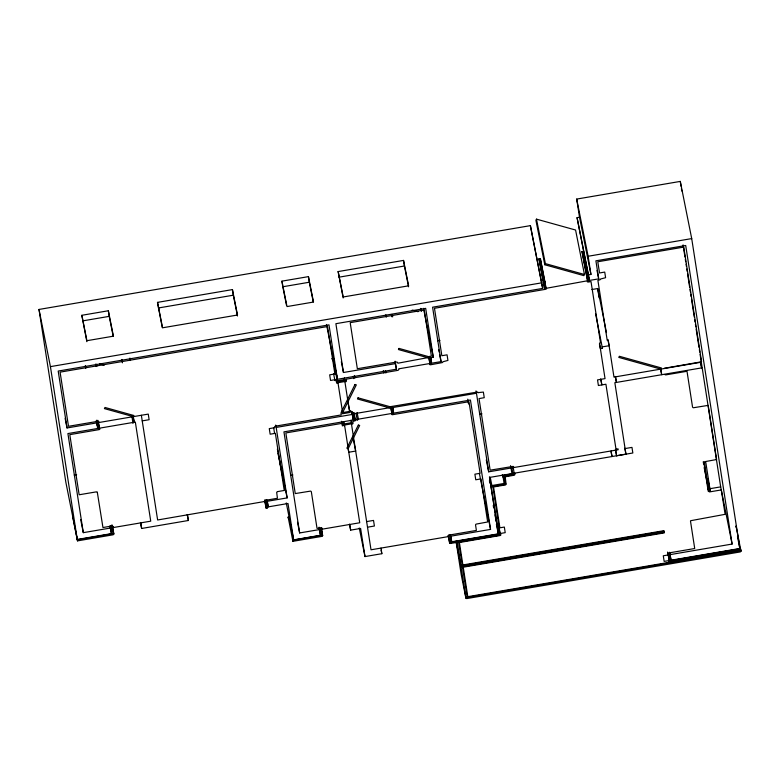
<?xml version="1.0" encoding="UTF-8"?>
<svg xmlns="http://www.w3.org/2000/svg" width="780" height="780" viewBox="0 0 780 780"><rect width="100%" height="100%" fill="white"/><g stroke="black" fill="none" stroke-linecap="round" stroke-linejoin="round"><path stroke-width="1.17" d="M133.312 416.647L133.887 415.506L104.978 407.462L104.413 408.613L133.312 416.647L134.189 422.253L133 416.296M333.43 365.586L334.483 363.451M536.484 219.141L535.909 220.291L544.801 264.761L583.889 275.642L584.454 274.492L575.572 230.022L536.484 219.141L545.366 263.62L544.801 264.761M660.826 369.106L661.391 367.955L619.349 356.265L618.784 357.406L660.826 369.106L661.693 374.712L660.504 368.755M664.131 368.54L664.17 368.491A1.462 1.18 -11.3 0 1 664.472 368.238L701.571 361.774L683.758 247.104L597.782 261.768L599.527 272.971L604.734 272.084L605.602 277.69L600.444 279.045A1.423 1.16 -11.3 0 1 600.142 279.698L597.899 280.41L607.21 340.294L608.225 340.119L613.977 377.101L700.742 362.3L701.61 367.897L614.845 382.697L625.95 454.165L616.6 455.764L615.41 449.806M505.674 484.77L505.557 484.838A1.365 1.102 -11.3 0 1 505.196 484.975L493.555 486.973L499.902 527.807L504.338 527.056L505.216 532.652L500.77 533.413L500.624 535.148A1.355 1.092 -11.3 0 1 499.99 535.558L459.391 542.519L462.881 564.954L663.907 530.673L664.258 532.906L463.232 567.197L467.805 596.671L669.386 562.292L668.606 560.635L664.16 561.395L663.283 555.789L667.729 555.038L667.7 553.732A1.355 1.092 -11.3 0 1 668.187 553.186L668.304 553.108A1.453 1.18 -11.3 0 1 668.684 552.962L694.717 548.515L690.495 521.147A1.394 1.121 -11.3 0 1 690.641 520.708L725.117 514.322L721.325 489.918L709.547 491.917L708.152 491.127L703.833 462.316A1.355 1.092 -11.3 0 1 704.32 461.77L716.606 459.537L708.191 405.376L693.42 407.755A1.462 1.18 -11.3 0 1 693.069 407.618L692.708 407.306A1.462 1.18 -11.3 0 1 692.533 406.985L687.005 371.29L665.886 374.868A1.443 1.17 -11.3 0 1 665.369 374.78A1.355 1.092 -11.3 0 1 664.862 374.459M275.525 426.143L341.25 414.921L341.006 413.322A1.453 1.18 -11.3 0 1 341.055 412.981L342.527 412.025L338.062 383.263L337.477 383.341A1.453 1.18 -11.3 0 1 336.716 383.146L335.751 379.567L330.544 380.455L329.677 374.848L334.883 373.961L327.512 326.527L60.089 372.138L68.504 426.299L97.9 421.307A1.443 1.17 -11.3 0 1 98.416 421.385L98.543 421.434A1.355 1.102 -11.3 0 1 98.933 421.717L99.216 422.468L148.258 414.102L149.126 419.708L142.233 420.878M277.67 491.595L284.242 490.464L275.36 433.319L270.153 434.206L269.276 428.61L274.492 427.713L274.531 426.913A1.462 1.18 -11.3 0 1 274.735 426.611L275.145 426.29A1.462 1.18 -11.3 0 1 275.555 426.114M448.978 535.1L476.385 530.419L475.566 525.076A1.326 1.073 -11.3 0 1 475.615 524.735L475.781 524.423A1.326 1.073 -11.3 0 1 476.131 524.111L487.666 521.976L480.967 478.891L475.761 479.788L474.893 474.181L480.1 473.294L468.975 401.7L392.408 414.716A1.443 1.17 -11.3 0 1 392.018 414.638L391.219 413.556L355.816 419.601L355.846 420.176A1.443 1.17 -11.3 0 1 355.719 420.508L352.814 421.512L353.038 423.345A1.443 1.17 -11.3 0 1 352.911 423.667L351.536 424.418L371.017 549.793L447.944 536.669L447.983 535.87A1.462 1.18 -11.3 0 1 448.188 535.558L448.598 535.246A1.462 1.18 -11.3 0 1 449.007 535.07M579.52 217.249L577.063 217.669L588.49 274.852L590.938 274.433L579.52 217.249L576.693 199.076L680.287 181.409L691.714 238.592L739.859 548.486L671.053 560.216L669.708 552.23M110.107 525.632L111.452 533.617L77.279 539.448L65.852 482.264L39 309.445L530.39 225.634L542.685 288.415L432.588 307.203L441.041 361.608L431.691 363.197L430.823 357.601L433.27 357.181L425.685 308.373L335.887 323.69L343.463 372.499L395.567 363.607L396.445 369.213L337.438 379.275L326.488 324.48M81.841 315.286L108.352 310.762L113.431 336.17L86.921 340.694L81.841 315.286L86.863 341.679M157.492 302.377L232.44 289.594L237.52 315.013L162.572 327.795L157.492 302.377L162.289 327.619M281.931 281.151L308.451 276.627L313.521 302.045L287.011 306.569L281.931 281.151L282.633 285.636M338.14 271.567L403.543 260.413L408.623 285.821L343.219 296.975L338.14 271.567L343.171 297.96M82.709 320.882L109.229 316.358L113.149 336.005M158.359 307.983L233.308 295.201L237.461 315.988M313.238 301.87L309.319 282.233L282.799 286.757L286.494 305.243M339.017 277.173L404.41 266.009L408.564 286.806M538.97 258.96L540.355 258.716L545.005 282.019L545.951 288.113L544.576 288.356L538.97 258.96L544.576 288.356M582.036 251.608L583.411 251.374L588.071 274.667L589.017 280.771L587.633 281.005L582.036 251.608L587.633 281.005M576.693 199.076L588.12 256.259L691.714 238.592M543.621 282.253L545.005 282.019M586.687 274.911L588.071 274.667M39 309.445L50.427 366.629L541.817 282.818M577.063 217.669L589.358 280.459L598.708 278.86L595.9 260.812L685.708 245.495L732.098 544.06L670.186 554.619M591.923 289.517L597.675 288.541L606.479 332.621M331.529 358.858L333.918 358.449M437.56 340.772L439.949 340.363M429.965 363.753L431.35 363.519L430.404 357.415L429.019 357.649L429.965 363.753L428.805 357.923M97.11 422.575L98.494 422.331L99.44 428.435L98.056 428.668L96.642 420.244M65.13 418.421L67.031 427.957L96.769 422.887L97.636 428.483L67.909 433.563L83.304 532.662L110.585 528.011M337.837 381.829L344.731 380.659L344.555 379.529L337.662 380.708L337.837 381.829L333.011 357.415L333.187 358.537M337.662 382.756L345.179 381.478L345.004 380.348L337.496 381.635L337.662 382.756L332.836 358.332L333.011 359.463M607.913 339.768L609.102 345.725L602.199 346.895L602.423 348.309L600.385 348.66L599.43 343.892M349.82 411.352L342.313 412.63L342.488 413.761L349.996 412.474L347.958 402.031M352.375 411.772L352.843 414.102L354.218 413.858L355.173 419.962L353.788 420.196L352.619 414.375M275.701 425.051L276.178 427.43L352.492 414.414L353.369 420.02L283.94 431.857L299.647 532.954L319.576 529.552L320.463 535.285L293.641 539.858L286.27 502.925M616.005 449.202L618.043 448.851L618.179 449.738L488.68 471.832L476.473 393.266L392.798 407.54L393.676 413.137L470.447 400.043L490.552 529.405L450.86 536.172L451.727 541.778L498.313 533.832L489.557 477.428L632.843 452.985L631.975 447.389L625.072 448.558M391.95 413.692L393.325 413.449L392.379 407.355L390.994 407.589L391.95 413.692L390.546 406.702M343.6 421.629L344.068 423.959L351.575 422.682L351.751 423.803L344.243 425.09L343.541 421.59M74.246 475.078L76.625 474.679M479.612 414.248L481.972 413.839M290.569 475.371L292.91 474.971M276.178 427.43L287.128 497.903L267.355 501.277L268.223 506.873L287.995 503.5L293.641 539.858M140.449 522.512L141.638 528.469L188.38 520.494L187.512 514.888M113.812 534.105L112.427 534.339L111.326 527.251L112.71 527.007L113.812 534.105L111.949 524.794M266.136 508.121L267.52 507.887L266.497 501.286L265.112 501.53L266.136 508.121L264.508 499.97M77.503 540.881L113.207 534.788L113.032 533.666L77.327 539.75L77.503 540.881L72.667 516.457L72.842 517.579M491.917 485.531L504.787 483.327L504.962 484.458L492.082 486.652L490.279 477.37M491.312 486.203L492.687 485.969L500.214 534.398L498.829 534.641L489.45 476.882M505.567 483.776L504.182 484.01L502.944 476.044L504.328 475.81L505.567 483.776L504.163 476.785M366.629 521.596L373.523 520.416L374.4 526.022L367.497 527.192M349.459 524.179L350.649 530.137L360.613 528.431L364.991 556.569L381.839 553.702L380.971 548.096M322.647 535.675L321.272 535.909L320.19 528.938L321.565 528.703L322.647 535.675L321.019 527.524M292.929 541.32L322.052 536.357L321.877 535.236L292.753 540.199L292.929 541.32L288.103 516.906L288.278 518.027M707.577 489.109L720.671 486.876L732.098 544.06M708.815 490.903L710.2 490.659L705.822 462.52L704.438 462.755L708.815 490.903L704.155 467.6M449.641 543.026L451.025 542.792L449.972 536.075L448.598 536.308L449.641 543.026L448.237 536.035M500.76 534.983L450.421 543.475L450.245 542.353L499.434 533.959L499.609 535.08M460.97 565.861L663.995 531.229M664.17 532.35L461.146 566.982L456.319 542.558M739.908 548.788L670.03 560.713L670.205 561.834L740.083 549.919L737.48 536.572M669.425 561.395L670.81 561.151L669.688 553.937L668.304 554.17L669.425 561.395L667.563 552.074M465.913 598.153L467.298 597.909L458.533 541.515L457.148 541.749L465.913 598.153L461.253 574.85L456.037 541.252M741 551.226L739.615 551.46L739.303 549.471L740.688 549.237L741 551.226L736.037 525.934L736.349 527.933M545.366 263.62L584.454 274.492M412.21 310.079L418.022 311.698M99.557 363.958L104.188 365.245M342.995 425.246A1.443 1.17 -11.3 0 0 344.058 425.665L344.633 425.597L359.736 522.766L322.345 529.142L322.198 528.372A1.453 1.18 -11.3 0 0 322.013 528.089L317.021 528.333L311.356 491.868A1.355 1.102 -11.3 0 0 310.498 491.107L295.259 493.574L285.841 432.939L342.547 423.267L343.024 425.256M97.315 492.287L102.95 527.524L111.979 525.993L113.227 526.481A1.453 1.18 -11.3 0 1 113.373 526.783L113.49 527.514L150.735 521.167L135.33 422.058L100.084 428.074L99.85 429.175A1.462 1.18 -11.3 0 1 99.177 429.614L69.8 434.645L79.151 494.773L96.271 491.878A1.443 1.17 -11.3 0 1 97.334 492.307M478.101 392.623L483.376 392.087L484.244 397.693L479.037 398.58L490.152 470.174L513.045 466.401A1.462 1.18 -11.3 0 1 513.406 466.537L513.971 467.512M700.42 361.94L701.61 367.897M707.87 479.017L710.2 490.659M669.63 553.069L670.819 559.026M669.649 555.331L670.108 557.661M669.503 558.343L670.205 561.834M597.041 270.523L598.708 278.86M615.254 376.467L616.444 382.424L615.576 376.818M624.76 448.207L625.95 454.165M584.6 258.638L589.017 280.771M595.54 313.54L602.423 348.309M600.658 378.963L601.848 384.92L600.971 379.314M611.042 451.776L611.998 456.544L611.12 450.947M545.951 288.113L540.355 258.716M542.685 288.415L530.39 225.634M510.578 465.631L511.953 473.606M502.32 474.688L502.788 477.019M476.005 390.887L476.473 393.266M486.301 459.917L488.68 471.832M498.118 523.916L500.214 534.398M494.881 514.839L495.339 517.169M495.807 519.5L496.275 521.82M496.743 524.15L497.201 526.481M497.669 528.811L498.137 531.141M496.411 524.297L498.313 533.832M479.359 473.411L490.552 529.405M438.652 349.694L439.13 352.072M439.608 354.461L441.041 361.608M423.511 308.334L433.27 357.181M421.063 308.753L421.531 311.142M420.742 308.402L421.219 310.781M430.735 358.439L431.447 362.008M430.414 358.858L430.882 361.189M450.294 534.632L451.727 541.778M392.223 314.476L392.691 316.816M391.423 314.447L391.892 316.787M385.808 314.769L386.285 317.148M395.099 361.228L395.567 363.607M395.011 362.066L396.445 369.213M385.418 370.607L385.895 372.986M392.486 407.18L392.954 409.568M391.93 406.468L393.325 413.449M383.302 370.588L383.77 372.928M354.461 375.492L354.929 377.832M353.35 376.291L353.818 378.631M357.094 412.571L358.498 419.601M355.982 413.371L357.386 420.391M353.769 412.971L355.173 419.962M381.127 550.124L381.839 553.702M352.024 412.025L352.492 414.414M352.18 414.063L353.369 420.02M341.328 361.774L343.463 372.499M344.477 377.978L345.179 381.478M344.273 378.329L344.731 380.659M351.117 420.352L351.575 422.682M351.058 420.313L351.751 423.803M353.057 437.96L355.67 451.064L348.777 452.234L348.065 448.666M333.548 373.571L334.952 380.591M342.42 425.977L341.484 421.288L341.806 423.725M359.278 527.982L364.991 556.569M319.868 528.928L320.336 531.258M319.098 527.173L319.576 529.552M319.04 528.138L320.463 535.285M297.511 522.23L299.647 532.954M277.368 449.056L287.128 497.903M278.002 453.473L278.479 455.851M278.947 458.231L285.616 491.585M266.799 499.726L268.223 506.873M265.892 499.736L267.52 507.887M187.19 514.537L188.38 520.494M130.406 360.477L129.938 358.098L130.309 360.506M122.362 361.852L121.885 359.473L122.411 362.827M96.32 364.162L96.788 366.502M95.521 364.133L95.989 366.473M97.812 420.284L99.44 428.435M85.81 368.082L85.342 365.703L85.683 367.945M96.291 420.498L97.354 425.178M96.447 422.536L96.925 424.915M110.799 526.188L111.267 528.518M110.019 526.471L111.452 533.617M80.681 519.558L83.304 532.662M680.287 181.409L681.038 186.215M681.408 188.614L681.779 191.012M683.075 244.891L684.947 256.932M685.318 259.34L685.688 261.748M686.068 264.157L686.439 266.565M686.819 268.973L687.19 271.381M687.56 273.79L689.617 287.03M689.998 289.439L690.368 291.847M690.739 294.255L691.119 296.663M691.49 299.072L694.298 317.128M694.668 319.537L695.048 321.945M695.419 324.353L695.789 326.761M696.169 329.16L698.977 347.227M699.348 349.635L699.718 352.043M700.099 354.442L720.671 486.876M703.248 461.74L703.609 464.081M597.675 288.541L599.118 297.833M588.12 256.259L590.938 274.433M616.142 450.089L605.914 384.228L598.396 385.505L597.529 379.899L605.036 378.622L599.518 343.054L600.532 342.878L591.006 281.58L588.364 282.029A1.326 1.073 -11.3 0 1 587.964 282.019L587.827 281.99A1.462 1.18 -11.3 0 1 587.174 281.619L586.911 280.878L546.653 288.22A1.394 1.121 -11.3 0 1 545.717 289.282L434.479 308.285L441.851 355.719L447.067 354.832L447.935 360.428L442.767 361.793A1.394 1.121 -11.3 0 1 442.299 362.602L430.697 364.767A1.326 1.073 -11.3 0 1 430.287 364.757L430.16 364.728A1.462 1.18 -11.3 0 1 429.507 364.357L429.234 363.616L398.736 368.823L398.775 369.408A1.384 1.121 -11.3 0 1 397.712 370.393L346.232 379.177L346.476 380.903A1.423 1.16 -11.3 0 1 346.174 381.547L344.955 382.083L349.421 410.845L350.405 410.816A1.355 1.092 -11.3 0 1 351.244 411.557L351.517 413.176L354.023 412.883A1.355 1.092 -11.3 0 1 354.861 413.615L390.302 407.599A1.326 1.073 -11.3 0 1 390.351 407.257L390.517 406.945A1.355 1.102 -11.3 0 1 390.887 406.594L477.594 392.008A1.462 1.18 -11.3 0 1 478.12 392.652M588.49 274.852L589.358 280.459M615.732 450.157L616.6 455.764M583.411 251.374L584.366 257.478M514.839 473.119L514.898 474.542A1.355 1.102 -11.3 0 1 514.069 475.254L505.186 476.804L506.113 484.322A1.365 1.102 -11.3 0 1 505.879 484.604M489.411 480.626L489.772 482.995M493.262 505.43L493.623 507.8M467.766 399.155L468.517 403.952M403.543 260.413L404.41 266.009M352.843 414.102L353.788 420.196M337.438 379.275L328.985 324.87L58.198 371.056L67.031 427.957M344.068 423.959L344.243 425.09M349.762 524.404L350.649 530.137M308.451 276.627L309.319 282.233M273.663 427.577L274.589 433.553M232.44 289.594L233.308 295.201M141.355 415.282L157.628 519.987L264.41 501.53A1.453 1.18 -11.3 0 1 264.459 501.199L265.493 500.321L277.427 498.274L276.676 492.365A1.462 1.18 -11.3 0 1 276.88 492.063L277.29 491.741A1.462 1.18 -11.3 0 1 277.7 491.575M131.888 416.218L133 423.384M108.352 310.762L109.229 316.358M140.77 522.863L141.638 528.469M50.427 366.629L77.279 539.448M428.317 357.542L397.868 363.217L397.585 362.466A1.462 1.18 -11.3 0 0 396.952 362.105L396.815 362.076A1.326 1.073 -11.3 0 0 396.415 362.066L357.347 368.726L350.191 322.657L424.213 310.031L431.369 356.099L429.4 356.44A1.384 1.121 -11.3 0 0 429 356.606L428.902 356.655A1.462 1.18 -11.3 0 0 428.464 357.103A1.384 1.121 -11.3 0 0 428.337 357.435L428.317 357.542M354.988 384.481L341.26 412.191L342.615 412.561L356.333 384.852L354.988 384.481M358.04 397.829L357.474 398.97L389.99 408.018L390.556 406.868L358.04 397.829M358.322 425.071L346.856 448.207L348.212 448.588L359.668 425.451L358.322 425.071M399.009 348.416L398.444 349.557L428.659 357.971L429.224 356.821L399.009 348.416M513.24 467.386L511.856 467.62L512.899 474.337L514.283 474.103L513.24 467.386M513.503 473.665L503.549 475.361L503.724 476.482L513.679 474.786L513.503 473.665M740.22 550.787L466.518 597.47L466.694 598.591L740.395 551.908L740.22 550.787"/></g></svg>
